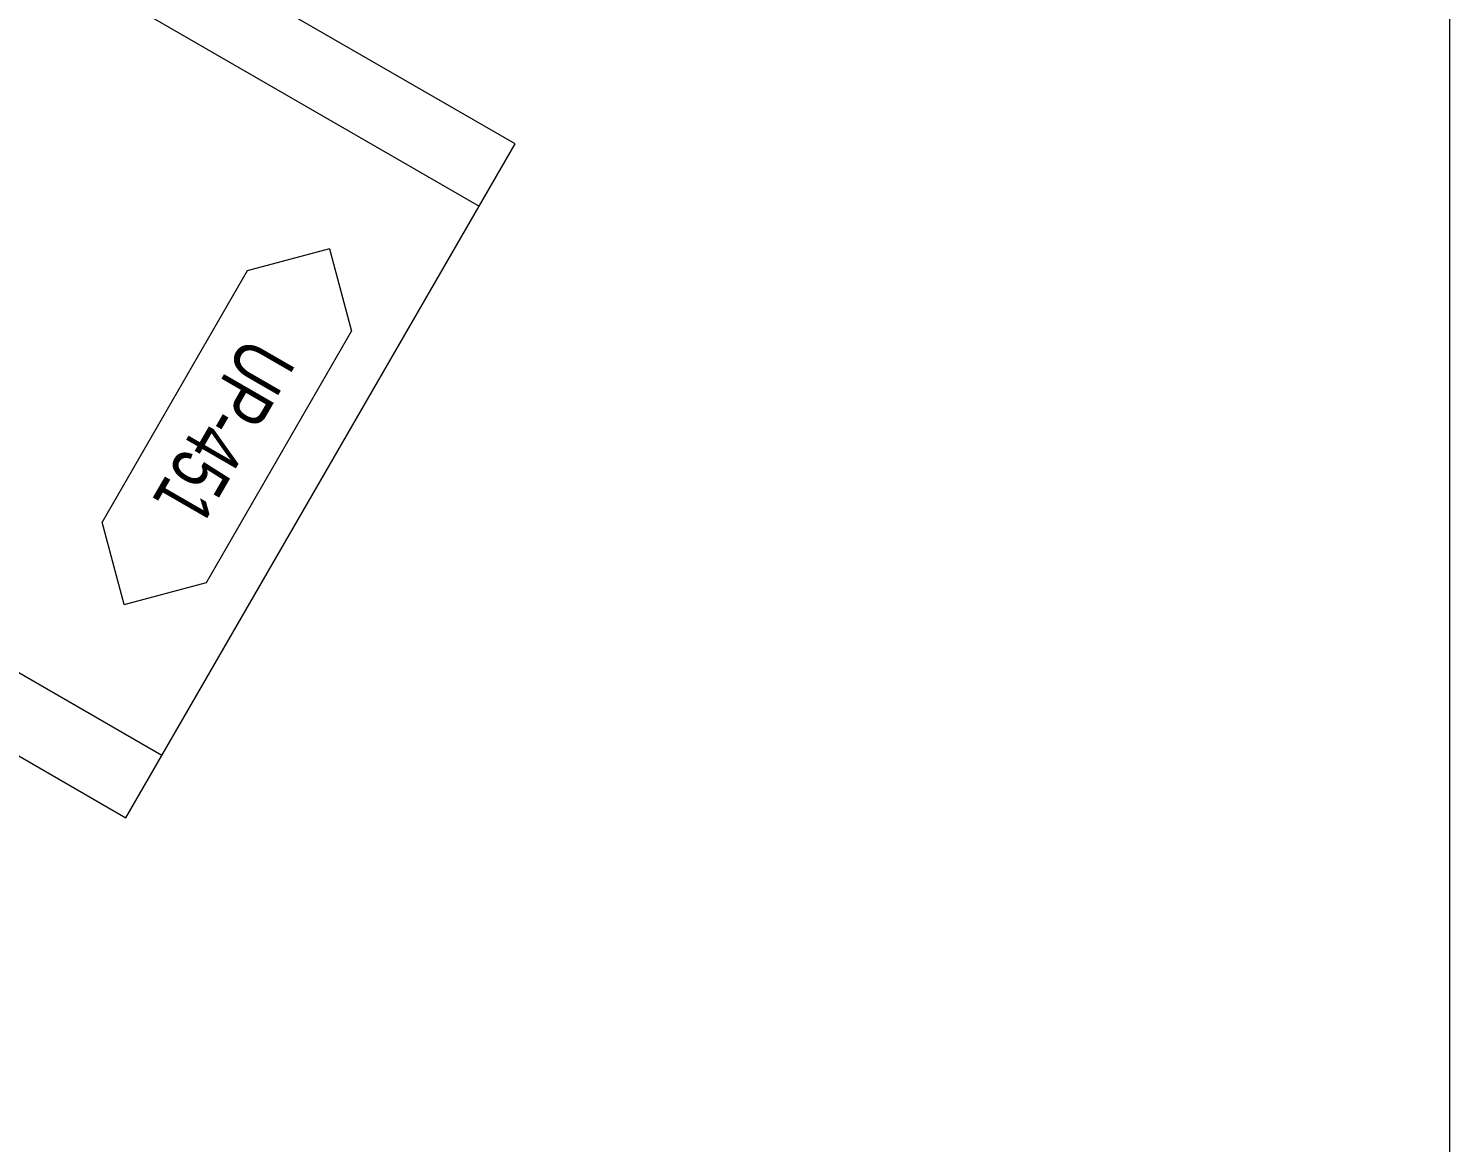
# Model space of a CAD drawing. Header units: centimetres. Extents: x 118932 to 154602, y -32682 to -23521.
# Drawn here: x 128359.2 to 128507.6, y -25453.5 to -25337.1 of the extents above; entities that cross this region are included whole.
import ezdxf
from ezdxf.enums import TextEntityAlignment as Align

# ---------------------------------------------------------------- set-up
doc = ezdxf.new("R2010")
doc.units = ezdxf.units.CM
doc.header["$LTSCALE"] = 50
doc.header["$MEASUREMENT"] = 0
doc.layers.add('GEN_00_BL_Yazı', color=7, linetype='Continuous', lineweight=0, true_color=0x4f5250)
doc.layers.add('GEN_02_TF_Mobilya', color=7, linetype='Continuous', lineweight=5, true_color=0x745e3d)
doc.layers.add('GEN_02_TF_Halı', color=7, linetype='Continuous', lineweight=5, true_color=0x903373, transparency=0.8)
doc.styles.add('Arial_6', font='arial.ttf', dxfattribs={"height": 59.5325})

# ---------------------------------------------------------------- blocks, each defined once
blk = doc.blocks.new('FFE-Tag')
at = {"color": 0}
blk.add_wipeout([(-8.761, 0), (-6.189, 2.572), (6.189, 2.572), (8.761, 0), (6.189, -2.572), (-6.189, -2.572)], dxfattribs=at).dxf.layer = 'GEN_00_BL_Yazı'
at = {"layer": 'GEN_00_BL_Yazı', "color": 0}
for p, q in [((-8.761, 0), (-6.189, 2.572)), ((6.189, 2.572), (-6.189, 2.572)), ((8.761, 0), (6.189, 2.572)), ((-8.761, 0), (-6.189, -2.572)), ((8.761, 0), (6.189, -2.572)), ((-6.189, -2.572), (6.189, -2.572))]:
    blk.add_line(p, q, dxfattribs=at)
blk = doc.blocks.new('UP-451_LoungeChair')
at = {"layer": 'GEN_02_TF_Mobilya'}
for p, q in [((-406.4, 406.4), (-331.4, 406.4)), ((-406.4, -144.9), (-406.4, 406.4)), ((-331.4, 406.4), (331.4, 406.4)), ((-331.4, 406.4), (-331.4, -126.6)), ((331.4, 406.4), (406.4, 406.4)), ((331.4, -306.4), (331.4, 406.4)), ((406.4, 406.4), (406.4, -306.4)), ((-331.4, -126.6), (-331.4, -306.4)), ((-406.4, -306.4), (-406.4, -144.9)), ((-331.4, -230.2), (331.4, -230.2)), ((406.4, -306.4), (-406.4, -306.4)), ((-406.4, -306.4), (-406.4, -406.4)), ((406.4, -406.4), (406.4, -306.4)), ((-406.4, -406.4), (406.4, -406.4))]:
    blk.add_line(p, q, dxfattribs=at)
at = {"layer": 'GEN_00_BL_Yazı', "xscale": -24.48801272789174, "yscale": 24.48801272789174, "zscale": 24.48801272789174, "rotation": 179.9999999999789}
blk.add_blockref('FFE-Tag', (0, 293.4), dxfattribs=at)
at = {"layer": 'GEN_00_BL_Yazı', "style": 'Arial_6', "width": 0.7}
blk.add_attdef('KOD', text='', height=60, rotation=360, dxfattribs=at).set_placement((0, 293.4), align=Align.MIDDLE_CENTER)
blk = doc.blocks.new('PPBamako_Level-1_TefrisOda')
at = {"layer": 'GEN_02_TF_Halı'}
blk.add_lwpolyline([(-903.05, -556.29), (-1123.05, -556.29), (-1123.05, -56.29), (-903.05, -56.29)], close=True, dxfattribs=at)
ref = blk.add_blockref('UP-451_LoungeChair', (-1056.18, -129.01, 0), dxfattribs=dict(xscale=-0.09999999999999998, yscale=0.09999999999999998, zscale=0.1, rotation=239.9999812840155))
ref.add_attrib('KOD', 'UP-451', dxfattribs={"layer": 'GEN_00_BL_Yazı', "height": 6, "rotation": 240, "style": 'Arial_6', "width": 0.7}).set_placement((-1031.08, -144.21, 0), align=Align.MIDDLE_CENTER)

msp = doc.modelspace()

# ---------------------------------------------------------------- block references
msp.add_blockref('PPBamako_Level-1_TefrisOda', (129410.67, -25234.99, 0))

doc.saveas('drawing.dxf')
